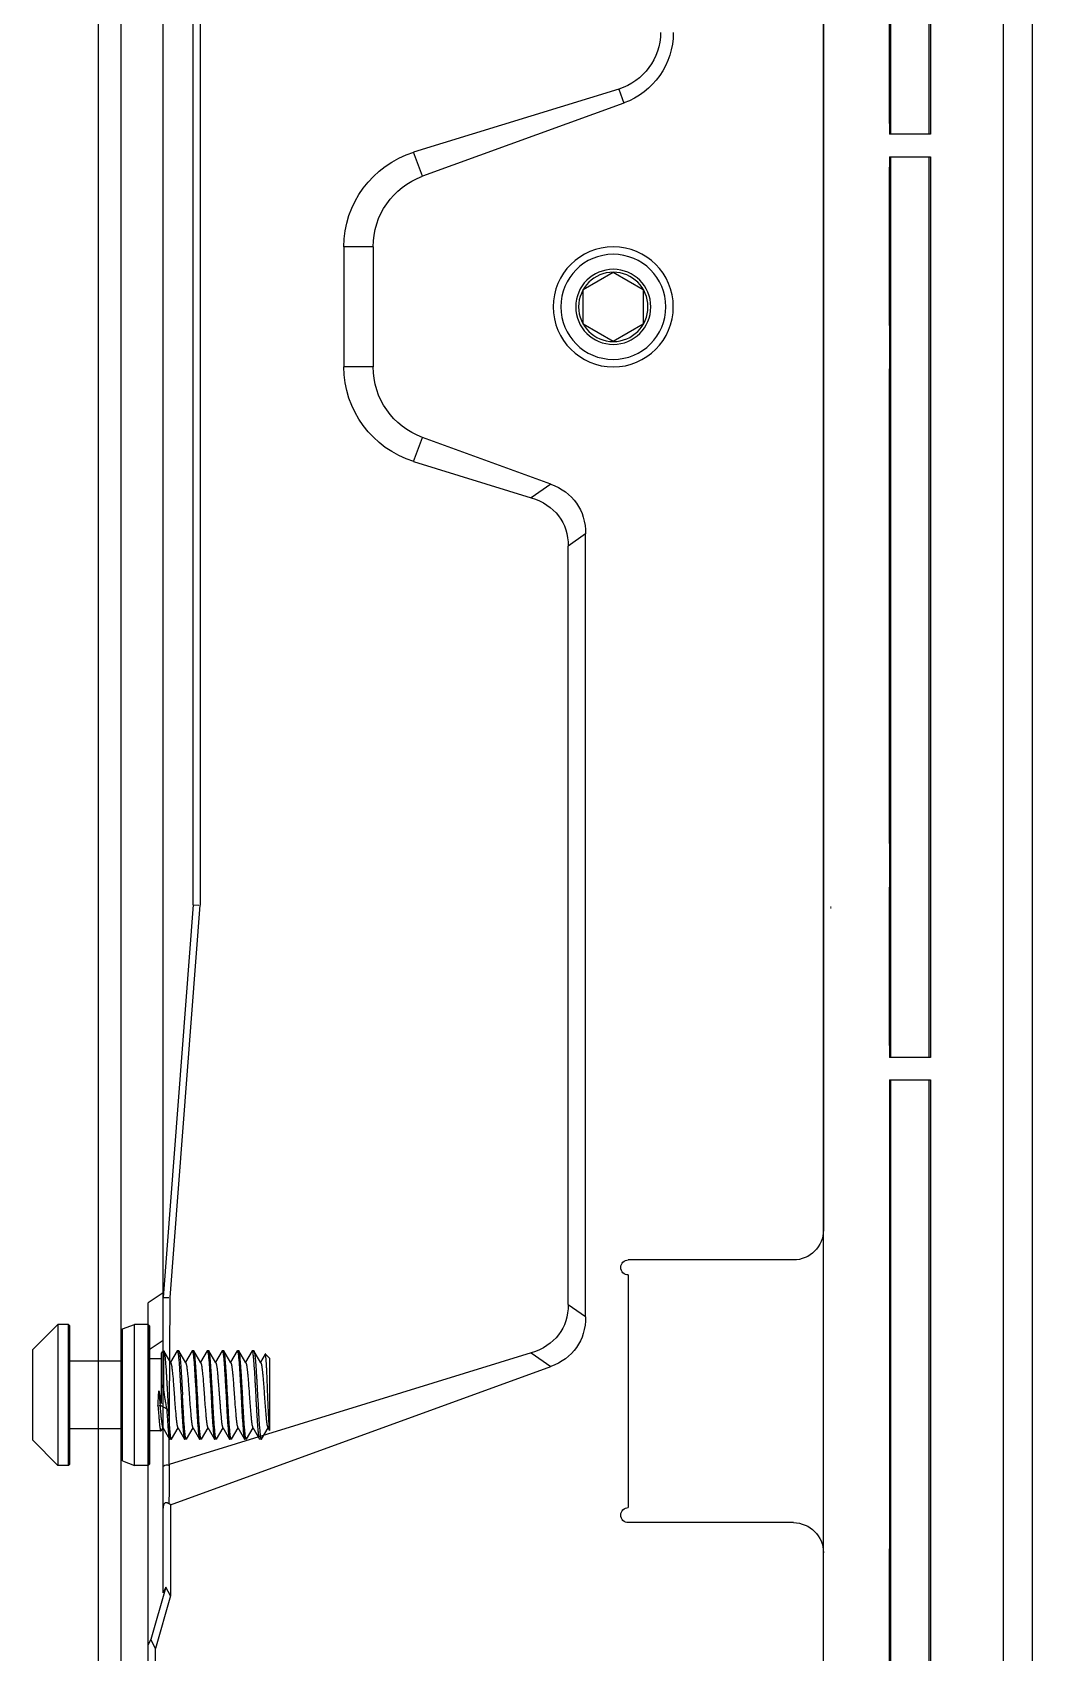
# Model space of a CAD drawing. Header units: millimetres. Extents: x 389 to 17466, y 310 to 5904.
# Drawn here: x 16029.9 to 16096.6, y 1664 to 1771.9 of the extents above; entities that cross this region are included whole.
import ezdxf
from ezdxf.lldxf.tags import DXFTag

# ---------------------------------------------------------------- set-up
doc = ezdxf.new("R2010")
doc.units = ezdxf.units.MM
doc.layers.add('02___PRT_ALL_AXES', color=7, linetype='Continuous')
doc.layers.add('DIM', color=4, linetype='Continuous')
doc.layers.add('1', color=7, linetype='Continuous', true_color=0xffffff)
tags = doc.linetypes.add('DASHED', pattern=[25.72, 12.86, -12.86]).pattern_tags.tags
tags[6:7] = [DXFTag(74, 4), DXFTag(75, 0), DXFTag(340, '0'), DXFTag(46, 0.0), DXFTag(50, 0.0), DXFTag(44, 0.0), DXFTag(45, 0.0)]
tags[4:5] = [DXFTag(74, 4), DXFTag(75, 0), DXFTag(340, '0'), DXFTag(46, 0.0), DXFTag(50, 0.0), DXFTag(44, 0.0), DXFTag(45, 0.0)]

# ---------------------------------------------------------------- blocks, each defined once
blk = doc.blocks.new('A$C138409bd')
at = {"layer": '1', "color": 155, "linetype": 'Continuous'}
for p, q in [((1.94, 0.15), (1.94, 159.85)), ((6.8, 159.68), (6.8, 111.5)), ((9.53, 159.59), (9.53, 111.5)), ((13.94, 0.57), (13.94, 159.43)), ((6.89, 111.5), (6.89, 158.01)), ((9.45, 111.5), (9.45, 158.01)), ((6.8, 111.5), (9.53, 111.5)), ((9.53, 110), (6.8, 110)), ((6.8, 110), (6.8, 50)), ((6.89, 50), (6.89, 110)), ((9.45, 100.05), (9.45, 110)), ((9.53, 110), (9.53, 50)), ((9.45, 83.83), (9.45, 100.05)), ((9.45, 59.02), (9.45, 83.83)), ((9.45, 50), (9.45, 59.02)), ((6.8, 50), (9.53, 50)), ((6.8, 48.5), (6.8, 0.34)), ((9.53, 48.5), (6.8, 48.5)), ((6.89, 2.08), (6.89, 48.5)), ((9.45, 2.08), (9.45, 48.5)), ((9.53, 48.5), (9.53, 0.44))]:
    blk.add_line(p, q, dxfattribs=at)
at = {"layer": '1'}
for p, q in [((1.94, 0.15), (1.94, 159.85)), ((6.8, 159.68), (6.8, 111.5)), ((9.53, 159.59), (9.53, 111.5)), ((13.94, 0.57), (13.94, 159.43)), ((6.89, 111.5), (6.89, 158.01)), ((9.45, 111.5), (9.45, 158.01)), ((6.8, 111.5), (9.53, 111.5)), ((9.53, 110), (6.8, 110)), ((6.8, 110), (6.8, 50)), ((6.89, 50), (6.89, 110)), ((9.45, 100.05), (9.45, 110)), ((9.53, 110), (9.53, 50)), ((9.45, 83.83), (9.45, 100.05)), ((9.45, 59.02), (9.45, 83.83)), ((9.45, 50), (9.45, 59.02)), ((6.8, 50), (9.53, 50)), ((6.8, 48.5), (6.8, 0.34)), ((9.53, 48.5), (6.8, 48.5)), ((6.89, 2.08), (6.89, 48.5)), ((9.45, 2.08), (9.45, 48.5)), ((9.53, 48.5), (9.53, 0.44))]:
    blk.add_line(p, q, dxfattribs=at)
at = {"layer": '1', "color": 155, "linetype": 'DASHED', "lineweight": 5}
for p, q in [((6.8, 111.5), (6.8, 159.68)), ((9.53, 116.17), (9.53, 124.57)), ((9.55, 112.21), (9.55, 121.43)), ((6.8, 50), (6.8, 110)), ((9.55, 98.76), (9.55, 109.31)), ((9.55, 64.24), (9.55, 95.86)), ((9.55, 50.79), (9.55, 61.34)), ((9.53, 52.14), (9.53, 59.98)), ((13.44, 60.04), (13.44, 59.91)), ((6.8, 0.35), (6.8, 48.5)), ((9.55, 17.25), (9.55, 3.4))]:
    blk.add_line(p, q, dxfattribs=at)
at = {"layer": '1', "color": 155, "linetype": 'Continuous'}
for points in [[(13.94, 115.74), (13.95, 115.74), (13.96, 115.74)], [(13.94, 115.74), (13.95, 115.74), (13.96, 115.74)], [(13.96, 44.36), (13.95, 44.36), (13.94, 44.36)], [(13.96, 44.36), (13.95, 44.36), (13.94, 44.36)]]:
    blk.add_open_spline(points, degree=2, dxfattribs=at)
at = {"layer": '1'}
for points in [[(13.94, 115.74), (13.95, 115.74), (13.96, 115.74)], [(13.94, 115.74), (13.95, 115.74), (13.96, 115.74)], [(13.96, 44.36), (13.95, 44.36), (13.94, 44.36)], [(13.96, 44.36), (13.95, 44.36), (13.94, 44.36)]]:
    blk.add_open_spline(points, degree=2, dxfattribs=at)
at = {"layer": 'DIM', "color": 82, "linetype": 'Continuous'}
for p, q in [((0, 0), (0, 160)), ((1.94, 0), (1.94, 160))]:
    blk.add_line(p, q, dxfattribs=at)
blk = doc.blocks.new('A$C2f8b7123')
at = {"color": 7, "linetype": 'Continuous'}
for p, q in [((102.49, 61.15), (102.49, 464.91)), ((104.49, 15.33), (104.49, 419.93)), ((102.02, 189.73), (102.02, 61.14)), ((60.49, 160.36), (60.49, 39.5)), ((74.12, 115.51), (73.78, 114.58)), ((74.12, 115.51), (87.79, 111.3)), ((73.78, 114.58), (87.2, 109.7)), ((87.2, 109.7), (87.79, 111.3)), ((90.49, 105), (92.44, 105)), ((90.49, 105), (90.49, 97)), ((92.44, 105), (92.44, 97)), ((74.49, 103.31), (72.49, 102.15)), ((76.49, 102.15), (74.49, 103.31)), ((72.49, 102.15), (72.49, 99.85)), ((76.49, 99.85), (76.49, 102.15)), ((72.49, 99.85), (74.49, 98.69)), ((74.49, 98.69), (76.49, 99.85)), ((90.49, 97), (92.44, 97)), ((78.65, 89.19), (87.2, 92.3)), ((87.79, 90.7), (87.2, 92.3)), ((87.79, 90.7), (79.95, 88.28)), ((78.65, 89.19), (79.95, 88.28)), ((76.33, 85.87), (77.49, 85.05)), ((76.33, 33.73), (76.33, 85.87)), ((77.49, 34.54), (77.49, 85.05)), ((104.02, 35), (102.02, 61.14)), ((102.49, 61.15), (102.11, 61.14)), ((102.49, 61.15), (104.49, 35.01)), ((62.49, 37.5), (73.49, 37.5)), ((73.49, 36.5), (73.49, 21)), ((77.49, 34.54), (76.33, 33.73)), ((104.07, 23.88), (104.02, 35)), ((104.49, 35.01), (104.11, 35)), ((104.49, 35.32), (105.49, 34.65)), ((105.49, 2.38), (105.49, 34.65)), ((79.95, 31.31), (78.65, 30.41)), ((79.95, 31.31), (104.07, 23.88)), ((105.49, 31.49), (104.49, 32.16)), ((103.99, 21.18), (78.65, 30.41)), ((104.07, 23.88), (104.09, 23.01)), ((104.09, 23.01), (104.09, 22.14)), ((104.09, 22.14), (104.11, 21.27)), ((103.99, 21.18), (104.11, 21.27)), ((103.99, 21.18), (103.99, 15.13)), ((62.49, 20), (73.49, 20)), ((60.49, 1), (60.49, 18)), ((103.99, 15.13), (104.31, 15.71)), ((103.99, 15.13), (104.99, 11.62)), ((104.31, 15.71), (104.49, 15.33)), ((104.31, 15.71), (105.31, 12.21)), ((104.99, 11.62), (105.31, 12.21)), ((105.49, 11.83), (105.31, 12.21)), ((104.99, 8.56), (104.99, 11.62))]:
    blk.add_line(p, q, dxfattribs=at)
for radius in [4, 3.5, 2.5, 2.31]:
    blk.add_circle((74.49, 101), radius, dxfattribs=at)
for centre, radius, start, end in [((75.49, 119.28), 5, 180, 250), ((85.49, 105), 5, 0, 70), ((85.49, 97), 5, 290, 360), ((62.49, 39.5), 2, 180, 270), ((73.49, 37), 0.5, 270, 90), ((73.49, 20.5), 0.5, 270, 90), ((62.49, 18), 2, 90, 180)]:
    blk.add_arc(centre, radius, start, end, dxfattribs=at)
for centre, major_axis, ratio, start_param, end_param in [((75.29, 119.28), (3.95, 0), 0.998626, -3.141593, -1.870145), ((85.84, 105), (6.6, 0), 0.998626, 0, 1.271447), ((85.84, 97), (6.6, 0), 0.998626, -1.271447, 0), ((83.4, 83.39), (6.46, -4.53), 0.633687, 2.72398, 3.559206), ((84.96, 82.3), (6.93, -4.63), 0.59997, 2.687646, 3.522872), ((84.96, 37.29), (6.93, 4.63), 0.59997, 2.760313, 3.595539), ((83.4, 36.2), (6.46, 4.53), 0.633687, 2.72398, 3.559206)]:
    blk.add_ellipse(centre, major_axis=major_axis, ratio=ratio, start_param=start_param, end_param=end_param, dxfattribs=at)
for points, knots in [([(104.49, 23.68), (104.49, 23.77), (104.31, 23.87), (104.17, 23.85), (104.12, 23.84)], [0, 0, 0, 0, 0.598549, 1, 1, 1, 1]), ([(104.09, 21.25), (104.16, 21.3), (104.44, 21.41), (104.49, 21.09), (104.49, 20.96)], [0, 0, 0, 0, 0.42548, 1, 1, 1, 1])]:
    blk.add_open_spline(points, degree=3, knots=knots, dxfattribs=at)
blk = doc.blocks.new('adzb')
at = {"color": 7, "linetype": 'Continuous'}
for p, q in [((11160.96, 1228.76), (11160.96, 1633.35)), ((11204.96, 1252.92), (11204.96, 1472.42))]:
    blk.add_line(p, q, dxfattribs=at)
at = {"xscale": -1}
for name, p in [('A$C2f8b7123', (11265.45, 1213.42)), ('A$C138409bd', (11218.9, 1214.42))]:
    blk.add_blockref(name, p, dxfattribs=at)
blk = doc.blocks.new('*U27')
blk.add_blockref('adzb', (-11189.427912, -1457.923908))
blk = doc.blocks.new('*U28')
at = {"color": 0, "linetype": 'ByBlock', "lineweight": -2, "transparency": 16777216}
blk.add_blockref('*U27', (0, 0), dxfattribs=at)
blk = doc.blocks.new('xgchn')
at = {"color": 7, "linetype": 'Continuous'}
for p, q in [((10657.45, 1024.51), (10657.45, 1033.91)), ((10657.55, 1033.81), (10657.45, 1033.91)), ((10657.55, 1024.61), (10657.55, 1033.81)), ((10661.05, 1033.61), (10661.85, 1033.91)), ((10661.05, 1024.81), (10661.05, 1033.61)), ((10661.85, 1024.51), (10661.85, 1033.91)), ((10662.75, 1033.91), (10662.75, 1024.51)), ((10662.85, 1033.81), (10662.75, 1033.91)), ((10662.85, 1033.81), (10662.85, 1024.61)), ((10664.27, 1031.36), (10663.81, 1032.14)), ((10664.68, 1032.14), (10664.25, 1031.39)), ((10664.68, 1032.14), (10664.7, 1032.16)), ((10664.8, 1032.16), (10664.81, 1032.14)), ((10665.27, 1031.36), (10664.81, 1032.14)), ((10665.68, 1032.14), (10665.25, 1031.39)), ((10665.68, 1032.14), (10665.7, 1032.16)), ((10665.81, 1032.14), (10665.8, 1032.16)), ((10666.27, 1031.36), (10665.81, 1032.14)), ((10666.68, 1032.14), (10666.25, 1031.39)), ((10666.68, 1032.14), (10666.7, 1032.16)), ((10666.81, 1032.14), (10666.8, 1032.16)), ((10667.27, 1031.36), (10666.81, 1032.14)), ((10667.68, 1032.14), (10667.25, 1031.39)), ((10667.68, 1032.14), (10667.7, 1032.16)), ((10667.81, 1032.14), (10667.8, 1032.16)), ((10668.27, 1031.36), (10667.81, 1032.14)), ((10668.68, 1032.14), (10668.25, 1031.39)), ((10668.68, 1032.14), (10668.7, 1032.16)), ((10668.81, 1032.14), (10668.8, 1032.16)), ((10669.27, 1031.36), (10668.81, 1032.14)), ((10669.68, 1032.14), (10669.25, 1031.39)), ((10669.7, 1032.16), (10669.68, 1032.14)), ((10670.27, 1031.36), (10669.81, 1032.14)), ((10670.56, 1031.93), (10670.25, 1031.39)), ((10670.85, 1031.66), (10670.57, 1031.93)), ((10670.85, 1031.66), (10670.85, 1026.85)), ((10663.41, 1028.46), (10663.55, 1028.54)), ((10663.55, 1028.54), (10664, 1028.29)), ((10663.61, 1026.81), (10662.85, 1026.81)), ((10663.63, 1026.82), (10663.75, 1027.02)), ((10663.73, 1027.05), (10664.18, 1026.27)), ((10664.31, 1026.27), (10664.75, 1027.02)), ((10664.73, 1027.05), (10665.18, 1026.27)), ((10665.31, 1026.27), (10665.75, 1027.02)), ((10665.73, 1027.05), (10666.18, 1026.27)), ((10666.31, 1026.27), (10666.75, 1027.02)), ((10666.73, 1027.05), (10667.18, 1026.27)), ((10667.31, 1026.27), (10667.75, 1027.02)), ((10667.73, 1027.05), (10668.18, 1026.27)), ((10668.31, 1026.27), (10668.75, 1027.02)), ((10668.73, 1027.05), (10669.18, 1026.27)), ((10669.31, 1026.27), (10669.75, 1027.02)), ((10669.73, 1027.05), (10670.18, 1026.27)), ((10670.31, 1026.27), (10670.75, 1027.02)), ((10670.73, 1027.05), (10670.85, 1026.85)), ((10664.18, 1026.27), (10664.2, 1026.26)), ((10665.18, 1026.27), (10665.2, 1026.26)), ((10665.31, 1026.27), (10665.3, 1026.26)), ((10666.18, 1026.27), (10666.2, 1026.26)), ((10666.31, 1026.27), (10666.3, 1026.26)), ((10667.18, 1026.27), (10667.2, 1026.26)), ((10667.31, 1026.27), (10667.3, 1026.26)), ((10668.18, 1026.27), (10668.2, 1026.26)), ((10668.31, 1026.27), (10668.3, 1026.26)), ((10669.18, 1026.27), (10669.2, 1026.26)), ((10669.31, 1026.27), (10669.3, 1026.26)), ((10670.3, 1026.26), (10670.31, 1026.27)), ((10657.55, 1024.61), (10657.45, 1024.51)), ((10661.05, 1024.81), (10661.85, 1024.51)), ((10662.85, 1024.61), (10662.75, 1024.51))]:
    blk.add_line(p, q, dxfattribs=at)
blk.add_arc((10275, 1053.09), 389.19, 356.3717, 356.5229, dxfattribs=at)
for points, knots in [([(10664.7, 1032.16), (10664.7, 1032.16), (10664.7, 1032.16), (10664.7, 1032.16), (10664.7, 1032.15), (10664.7, 1032.15), (10664.71, 1032.15), (10664.71, 1032.14), (10664.72, 1032.13), (10664.72, 1032.12), (10664.72, 1032.11), (10664.73, 1032.09), (10664.74, 1032.07), (10664.74, 1032.03), (10664.75, 1031.98), (10664.76, 1031.93), (10664.77, 1031.87), (10664.77, 1031.81), (10664.78, 1031.73), (10664.79, 1031.63), (10664.81, 1031.48), (10664.82, 1031.29), (10664.84, 1031.07), (10664.85, 1030.84), (10664.87, 1030.59), (10664.88, 1030.33), (10664.9, 1030.06), (10664.92, 1029.68), (10664.94, 1029.4), (10664.95, 1029.21)], [0, 0, 0, 0, 0.000662, 0.001357, 0.002113, 0.002954, 0.004945, 0.007415, 0.010405, 0.013938, 0.018028, 0.022679, 0.033678, 0.046941, 0.062455, 0.080194, 0.10012, 0.122192, 0.146362, 0.172571, 0.230863, 0.29652, 0.368922, 0.447375, 0.53113, 0.619388, 0.711293, 0.80597, 1, 1, 1, 1]), ([(10664.81, 1032.14), (10664.81, 1032.14), (10664.81, 1032.14), (10664.82, 1032.13), (10664.82, 1032.12), (10664.83, 1032.1), (10664.83, 1032.08), (10664.84, 1032.04), (10664.85, 1032), (10664.86, 1031.95), (10664.86, 1031.9), (10664.87, 1031.84), (10664.88, 1031.78), (10664.89, 1031.69), (10664.9, 1031.55), (10664.91, 1031.38), (10664.93, 1031.19), (10664.94, 1030.98), (10664.96, 1030.75), (10664.97, 1030.52), (10664.99, 1030.27), (10665, 1030.01), (10665.02, 1029.66), (10665.04, 1029.39), (10665.05, 1029.21)], [0, 0, 0, 0, 0.002715, 0.00591, 0.009596, 0.013783, 0.023664, 0.035563, 0.049473, 0.065377, 0.083246, 0.103046, 0.124742, 0.148288, 0.200733, 0.259952, 0.325444, 0.396659, 0.472995, 0.553806, 0.638411, 0.726081, 0.816082, 1, 1, 1, 1]), ([(10665.7, 1032.16), (10665.7, 1032.16), (10665.7, 1032.16), (10665.7, 1032.16), (10665.7, 1032.15), (10665.7, 1032.15), (10665.71, 1032.15), (10665.71, 1032.14), (10665.72, 1032.13), (10665.72, 1032.12), (10665.72, 1032.11), (10665.73, 1032.09), (10665.74, 1032.07), (10665.74, 1032.03), (10665.75, 1031.98), (10665.76, 1031.93), (10665.77, 1031.87), (10665.77, 1031.81), (10665.78, 1031.73), (10665.79, 1031.63), (10665.81, 1031.48), (10665.82, 1031.29), (10665.84, 1031.07), (10665.85, 1030.84), (10665.87, 1030.59), (10665.88, 1030.33), (10665.9, 1030.06), (10665.92, 1029.68), (10665.94, 1029.4), (10665.95, 1029.21)], [0, 0, 0, 0, 0.000662, 0.001357, 0.002113, 0.002954, 0.004945, 0.007415, 0.010405, 0.013938, 0.018028, 0.022679, 0.033678, 0.046941, 0.062455, 0.080194, 0.10012, 0.122192, 0.146362, 0.172571, 0.230863, 0.29652, 0.368922, 0.447375, 0.53113, 0.619388, 0.711293, 0.80597, 1, 1, 1, 1]), ([(10666.05, 1029.21), (10666.04, 1029.39), (10666.02, 1029.66), (10666, 1030.01), (10665.99, 1030.27), (10665.97, 1030.52), (10665.96, 1030.75), (10665.94, 1030.98), (10665.93, 1031.19), (10665.91, 1031.38), (10665.9, 1031.55), (10665.89, 1031.69), (10665.88, 1031.78), (10665.87, 1031.84), (10665.86, 1031.9), (10665.86, 1031.95), (10665.85, 1032), (10665.84, 1032.04), (10665.83, 1032.08), (10665.83, 1032.1), (10665.82, 1032.12), (10665.82, 1032.13), (10665.81, 1032.14), (10665.81, 1032.14), (10665.81, 1032.14)], [0, 0, 0, 0, 0.183918, 0.27392, 0.36159, 0.446196, 0.527007, 0.603343, 0.674557, 0.74005, 0.799268, 0.851713, 0.875259, 0.896955, 0.916755, 0.934623, 0.950527, 0.964437, 0.976336, 0.986217, 0.990404, 0.99409, 0.997285, 1, 1, 1, 1]), ([(10666.7, 1032.16), (10666.7, 1032.16), (10666.7, 1032.16), (10666.7, 1032.16), (10666.7, 1032.15), (10666.7, 1032.15), (10666.71, 1032.15), (10666.71, 1032.14), (10666.72, 1032.13), (10666.72, 1032.12), (10666.72, 1032.11), (10666.73, 1032.09), (10666.74, 1032.07), (10666.74, 1032.03), (10666.75, 1031.98), (10666.76, 1031.93), (10666.77, 1031.87), (10666.77, 1031.81), (10666.78, 1031.73), (10666.79, 1031.63), (10666.81, 1031.48), (10666.82, 1031.29), (10666.84, 1031.07), (10666.85, 1030.84), (10666.87, 1030.59), (10666.88, 1030.33), (10666.9, 1030.06), (10666.92, 1029.68), (10666.94, 1029.4), (10666.95, 1029.21)], [0, 0, 0, 0, 0.000662, 0.001357, 0.002113, 0.002954, 0.004945, 0.007415, 0.010405, 0.013938, 0.018028, 0.022679, 0.033678, 0.046941, 0.062455, 0.080194, 0.10012, 0.122192, 0.146362, 0.172571, 0.230863, 0.29652, 0.368922, 0.447375, 0.53113, 0.619388, 0.711293, 0.80597, 1, 1, 1, 1]), ([(10666.94, 1031), (10666.94, 1031.07), (10666.93, 1031.22), (10666.91, 1031.43), (10666.9, 1031.59), (10666.88, 1031.71), (10666.88, 1031.78), (10666.87, 1031.86), (10666.86, 1031.92), (10666.85, 1031.97), (10666.84, 1032.02), (10666.84, 1032.06), (10666.83, 1032.08), (10666.83, 1032.1), (10666.82, 1032.11), (10666.82, 1032.12), (10666.82, 1032.14), (10666.81, 1032.14), (10666.81, 1032.14)], [0, 0, 0, 0, 0.200995, 0.38353, 0.54554, 0.618334, 0.685407, 0.746585, 0.801704, 0.85064, 0.893285, 0.929547, 0.945273, 0.959392, 0.97191, 0.982833, 0.992183, 1, 1, 1, 1]), ([(10667.7, 1032.16), (10667.7, 1032.16), (10667.7, 1032.16), (10667.7, 1032.16), (10667.7, 1032.15), (10667.71, 1032.15), (10667.71, 1032.15), (10667.71, 1032.14), (10667.71, 1032.14), (10667.72, 1032.13), (10667.72, 1032.11), (10667.73, 1032.1), (10667.73, 1032.08), (10667.74, 1032.06), (10667.74, 1032.03), (10667.75, 1032.01), (10667.75, 1031.97), (10667.76, 1031.92), (10667.77, 1031.85), (10667.78, 1031.77), (10667.79, 1031.68), (10667.8, 1031.59), (10667.81, 1031.44), (10667.82, 1031.25), (10667.84, 1031.08), (10667.84, 1031)], [0, 0, 0, 0, 0.001958, 0.004049, 0.00638, 0.009032, 0.012058, 0.015495, 0.023686, 0.033732, 0.045692, 0.059592, 0.075443, 0.093249, 0.113008, 0.134714, 0.158355, 0.211374, 0.271921, 0.339823, 0.414856, 0.496783, 0.585349, 0.781286, 1, 1, 1, 1]), ([(10668.05, 1029.21), (10668.04, 1029.39), (10668.02, 1029.66), (10668, 1030.01), (10667.99, 1030.27), (10667.97, 1030.52), (10667.96, 1030.75), (10667.94, 1030.98), (10667.93, 1031.19), (10667.91, 1031.38), (10667.9, 1031.55), (10667.89, 1031.69), (10667.88, 1031.78), (10667.87, 1031.84), (10667.86, 1031.9), (10667.86, 1031.95), (10667.85, 1032), (10667.84, 1032.04), (10667.83, 1032.08), (10667.83, 1032.1), (10667.82, 1032.12), (10667.82, 1032.13), (10667.81, 1032.14), (10667.81, 1032.14), (10667.81, 1032.14)], [0, 0, 0, 0, 0.183919, 0.273921, 0.361592, 0.446198, 0.527011, 0.603347, 0.67456, 0.740051, 0.799268, 0.851713, 0.875259, 0.896955, 0.916755, 0.934623, 0.950527, 0.964437, 0.976336, 0.986217, 0.990404, 0.99409, 0.997285, 1, 1, 1, 1]), ([(10668.7, 1032.16), (10668.7, 1032.16), (10668.7, 1032.16), (10668.7, 1032.16), (10668.7, 1032.15), (10668.7, 1032.15), (10668.71, 1032.15), (10668.71, 1032.14), (10668.72, 1032.13), (10668.72, 1032.12), (10668.72, 1032.11), (10668.73, 1032.09), (10668.74, 1032.07), (10668.74, 1032.03), (10668.75, 1031.98), (10668.76, 1031.93), (10668.77, 1031.87), (10668.77, 1031.81), (10668.78, 1031.73), (10668.79, 1031.63), (10668.81, 1031.48), (10668.82, 1031.29), (10668.84, 1031.07), (10668.85, 1030.84), (10668.87, 1030.59), (10668.88, 1030.33), (10668.9, 1030.06), (10668.92, 1029.68), (10668.94, 1029.4), (10668.95, 1029.21)], [0, 0, 0, 0, 0.000662, 0.001357, 0.002113, 0.002954, 0.004945, 0.007415, 0.010405, 0.013938, 0.018028, 0.022679, 0.033678, 0.046941, 0.062455, 0.080194, 0.10012, 0.122192, 0.146362, 0.172571, 0.230863, 0.29652, 0.368922, 0.447375, 0.53113, 0.619388, 0.711293, 0.80597, 1, 1, 1, 1]), ([(10669.05, 1029.21), (10669.04, 1029.39), (10669.02, 1029.66), (10669, 1030.01), (10668.99, 1030.27), (10668.97, 1030.52), (10668.96, 1030.75), (10668.94, 1030.98), (10668.93, 1031.19), (10668.91, 1031.38), (10668.9, 1031.55), (10668.89, 1031.69), (10668.88, 1031.78), (10668.87, 1031.84), (10668.86, 1031.9), (10668.86, 1031.95), (10668.85, 1032), (10668.84, 1032.04), (10668.83, 1032.08), (10668.83, 1032.1), (10668.82, 1032.12), (10668.82, 1032.13), (10668.81, 1032.14), (10668.81, 1032.14), (10668.81, 1032.14)], [0, 0, 0, 0, 0.18392, 0.273922, 0.361593, 0.446199, 0.527012, 0.603348, 0.674561, 0.740051, 0.799268, 0.851713, 0.875259, 0.896955, 0.916754, 0.934623, 0.950527, 0.964437, 0.976336, 0.986217, 0.990404, 0.99409, 0.997285, 1, 1, 1, 1]), ([(10670.18, 1026.27), (10670.18, 1026.27), (10670.18, 1026.28), (10670.17, 1026.29), (10670.17, 1026.3), (10670.16, 1026.31), (10670.16, 1026.34), (10670.15, 1026.38), (10670.14, 1026.42), (10670.13, 1026.47), (10670.13, 1026.52), (10670.12, 1026.58), (10670.11, 1026.65), (10670.1, 1026.75), (10670.09, 1026.89), (10670.07, 1027.07), (10670.06, 1027.28), (10670.04, 1027.5), (10670.03, 1027.73), (10670.01, 1027.98), (10670, 1028.24), (10669.98, 1028.51), (10669.96, 1028.88), (10669.94, 1029.34), (10669.91, 1029.8), (10669.89, 1030.17), (10669.88, 1030.43), (10669.86, 1030.68), (10669.85, 1030.91), (10669.83, 1031.13), (10669.82, 1031.33), (10669.8, 1031.52), (10669.79, 1031.66), (10669.78, 1031.76), (10669.77, 1031.83), (10669.76, 1031.89), (10669.76, 1031.94), (10669.75, 1031.99), (10669.74, 1032.03), (10669.73, 1032.07), (10669.73, 1032.1), (10669.72, 1032.11), (10669.72, 1032.13), (10669.71, 1032.14), (10669.71, 1032.14), (10669.71, 1032.15), (10669.7, 1032.15), (10669.7, 1032.16), (10669.7, 1032.16), (10669.7, 1032.16), (10669.7, 1032.16)], [0, 0, 0, 0, 0.0014, 0.003054, 0.004968, 0.007148, 0.012309, 0.01854, 0.025835, 0.034186, 0.043576, 0.053985, 0.065393, 0.077775, 0.105351, 0.13647, 0.170853, 0.208193, 0.248153, 0.290373, 0.334473, 0.380053, 0.426702, 0.521514, 0.615488, 0.661096, 0.705232, 0.747498, 0.787512, 0.824913, 0.859364, 0.890558, 0.918214, 0.930639, 0.94209, 0.952544, 0.961979, 0.970375, 0.977717, 0.983995, 0.989203, 0.991406, 0.993344, 0.995021, 0.996442, 0.99762, 0.998573, 0.999341, 0.999678, 1, 1, 1, 1]), ([(10669.8, 1032.16), (10669.8, 1032.16), (10669.8, 1032.16), (10669.8, 1032.16), (10669.8, 1032.15), (10669.81, 1032.15), (10669.81, 1032.15), (10669.81, 1032.14)], [0, 0, 0, 0, 0.091405, 0.186915, 0.403409, 0.670804, 1, 1, 1, 1]), ([(10669.81, 1032.14), (10669.81, 1032.14), (10669.81, 1032.14), (10669.82, 1032.13), (10669.82, 1032.12), (10669.83, 1032.1), (10669.83, 1032.07), (10669.84, 1032.04), (10669.85, 1031.99), (10669.86, 1031.95), (10669.86, 1031.89), (10669.87, 1031.83), (10669.88, 1031.76), (10669.89, 1031.66), (10669.9, 1031.52), (10669.92, 1031.34), (10669.93, 1031.14), (10669.95, 1030.92), (10669.96, 1030.68), (10669.98, 1030.43), (10669.99, 1030.17), (10670.01, 1029.9), (10670.03, 1029.53), (10670.05, 1029.07), (10670.08, 1028.61), (10670.1, 1028.25), (10670.11, 1027.99), (10670.13, 1027.74), (10670.14, 1027.5), (10670.16, 1027.28), (10670.17, 1027.08), (10670.19, 1026.9), (10670.2, 1026.76), (10670.21, 1026.65), (10670.22, 1026.59), (10670.23, 1026.53), (10670.23, 1026.47), (10670.24, 1026.42), (10670.25, 1026.38), (10670.26, 1026.34), (10670.26, 1026.32), (10670.27, 1026.3), (10670.27, 1026.29), (10670.28, 1026.28), (10670.28, 1026.27), (10670.28, 1026.26), (10670.29, 1026.26), (10670.29, 1026.26), (10670.29, 1026.26), (10670.3, 1026.26), (10670.3, 1026.26)], [0, 0, 0, 0, 0.0014, 0.003054, 0.004969, 0.007149, 0.012309, 0.01854, 0.025836, 0.034186, 0.043576, 0.053986, 0.065393, 0.077775, 0.105351, 0.13647, 0.170853, 0.208194, 0.248153, 0.290374, 0.334473, 0.380054, 0.426703, 0.521515, 0.615488, 0.661096, 0.705233, 0.747498, 0.787512, 0.824913, 0.859365, 0.890559, 0.918214, 0.930639, 0.942091, 0.952544, 0.961979, 0.970376, 0.977718, 0.983995, 0.989203, 0.991406, 0.993344, 0.995021, 0.996442, 0.997619, 0.998573, 0.999341, 0.999678, 1, 1, 1, 1]), ([(10670.57, 1031.93), (10670.57, 1031.93), (10670.57, 1031.94), (10670.57, 1031.94), (10670.56, 1031.94), (10670.56, 1031.94), (10670.56, 1031.94), (10670.56, 1031.93), (10670.56, 1031.93), (10670.56, 1031.93)], [0, 0, 0, 0, 0.126245, 0.234384, 0.332516, 0.431235, 0.540965, 0.66948, 1, 1, 1, 1]), ([(10670.79, 1027.7), (10670.79, 1027.8), (10670.78, 1028.01), (10670.76, 1028.33), (10670.75, 1028.67), (10670.73, 1029.02), (10670.72, 1029.38), (10670.71, 1029.74), (10670.69, 1030.09), (10670.68, 1030.43), (10670.67, 1030.69), (10670.66, 1030.89), (10670.65, 1031.03), (10670.64, 1031.16), (10670.64, 1031.29), (10670.63, 1031.4), (10670.62, 1031.5), (10670.62, 1031.59), (10670.61, 1031.68), (10670.6, 1031.74), (10670.6, 1031.78), (10670.59, 1031.81), (10670.59, 1031.84), (10670.59, 1031.86), (10670.58, 1031.88), (10670.58, 1031.9), (10670.58, 1031.91), (10670.58, 1031.92), (10670.57, 1031.93), (10670.57, 1031.93), (10670.57, 1031.93), (10670.57, 1031.93), (10670.57, 1031.93)], [0, 0, 0, 0, 0.069993, 0.146291, 0.227297, 0.311344, 0.396735, 0.481769, 0.564785, 0.644184, 0.718463, 0.753246, 0.786242, 0.817302, 0.846285, 0.873065, 0.897523, 0.919554, 0.939066, 0.955977, 0.963438, 0.970226, 0.976334, 0.981758, 0.986495, 0.990545, 0.993909, 0.99659, 0.997679, 0.998606, 0.999376, 1, 1, 1, 1]), ([(10664.27, 1031.36), (10664.27, 1031.36), (10664.27, 1031.35), (10664.27, 1031.34), (10664.28, 1031.33), (10664.29, 1031.3), (10664.3, 1031.27), (10664.3, 1031.24), (10664.31, 1031.21), (10664.32, 1031.17), (10664.33, 1031.11), (10664.34, 1031.02), (10664.35, 1030.91), (10664.37, 1030.78), (10664.38, 1030.64), (10664.4, 1030.49), (10664.42, 1030.26), (10664.44, 1029.97), (10664.47, 1029.59), (10664.5, 1029.21), (10664.52, 1028.82), (10664.55, 1028.45), (10664.58, 1028.15), (10664.6, 1027.93), (10664.61, 1027.78), (10664.62, 1027.63), (10664.64, 1027.51), (10664.65, 1027.39), (10664.67, 1027.31), (10664.67, 1027.25), (10664.68, 1027.21), (10664.69, 1027.17), (10664.7, 1027.14), (10664.7, 1027.11), (10664.71, 1027.09), (10664.72, 1027.07), (10664.72, 1027.06), (10664.72, 1027.06), (10664.73, 1027.05)], [0, 0, 0, 0, 0.001756, 0.003738, 0.008397, 0.013998, 0.020545, 0.028036, 0.036463, 0.045815, 0.056073, 0.079239, 0.105788, 0.135513, 0.168181, 0.20353, 0.241276, 0.322726, 0.409906, 0.5, 0.590093, 0.677273, 0.758724, 0.796469, 0.831819, 0.864485, 0.894212, 0.92076, 0.943926, 0.954185, 0.963535, 0.971963, 0.979455, 0.986002, 0.991601, 0.996261, 0.998243, 1, 1, 1, 1]), ([(10665.27, 1031.36), (10665.27, 1031.36), (10665.27, 1031.35), (10665.27, 1031.34), (10665.28, 1031.33), (10665.29, 1031.3), (10665.3, 1031.27), (10665.3, 1031.24), (10665.31, 1031.21), (10665.32, 1031.17), (10665.33, 1031.11), (10665.34, 1031.02), (10665.35, 1030.91), (10665.37, 1030.78), (10665.38, 1030.64), (10665.4, 1030.49), (10665.42, 1030.26), (10665.44, 1029.97), (10665.47, 1029.59), (10665.5, 1029.21), (10665.52, 1028.82), (10665.55, 1028.45), (10665.58, 1028.15), (10665.6, 1027.93), (10665.61, 1027.78), (10665.62, 1027.63), (10665.64, 1027.51), (10665.65, 1027.39), (10665.67, 1027.31), (10665.67, 1027.25), (10665.68, 1027.21), (10665.69, 1027.17), (10665.7, 1027.14), (10665.7, 1027.11), (10665.71, 1027.09), (10665.72, 1027.07), (10665.72, 1027.06), (10665.72, 1027.06), (10665.73, 1027.05)], [0, 0, 0, 0, 0.001757, 0.003739, 0.008397, 0.013997, 0.020545, 0.028037, 0.036464, 0.045814, 0.056074, 0.079239, 0.105788, 0.135513, 0.168181, 0.20353, 0.241276, 0.322727, 0.409907, 0.5, 0.590093, 0.677273, 0.758724, 0.796471, 0.831819, 0.864487, 0.894212, 0.920762, 0.943926, 0.954186, 0.963537, 0.971963, 0.979455, 0.986003, 0.991603, 0.996261, 0.998243, 1, 1, 1, 1]), ([(10666.27, 1031.36), (10666.27, 1031.36), (10666.27, 1031.35), (10666.27, 1031.34), (10666.28, 1031.33), (10666.29, 1031.3), (10666.3, 1031.27), (10666.3, 1031.24), (10666.31, 1031.21), (10666.32, 1031.17), (10666.33, 1031.11), (10666.34, 1031.02), (10666.35, 1030.91), (10666.37, 1030.78), (10666.38, 1030.64), (10666.4, 1030.49), (10666.42, 1030.26), (10666.44, 1029.97), (10666.47, 1029.59), (10666.5, 1029.21), (10666.52, 1028.82), (10666.55, 1028.45), (10666.58, 1028.15), (10666.6, 1027.93), (10666.61, 1027.78), (10666.62, 1027.63), (10666.64, 1027.51), (10666.65, 1027.39), (10666.67, 1027.31), (10666.67, 1027.25), (10666.68, 1027.21), (10666.69, 1027.17), (10666.7, 1027.14), (10666.7, 1027.11), (10666.71, 1027.09), (10666.72, 1027.07), (10666.72, 1027.06), (10666.72, 1027.06), (10666.73, 1027.05)], [0, 0, 0, 0, 0.001756, 0.003739, 0.008398, 0.013999, 0.020545, 0.028037, 0.036465, 0.045816, 0.056073, 0.07924, 0.105788, 0.135514, 0.168181, 0.203531, 0.241276, 0.322726, 0.409907, 0.5, 0.590094, 0.677274, 0.758724, 0.79647, 0.831819, 0.864486, 0.894212, 0.920761, 0.943927, 0.954185, 0.963536, 0.971964, 0.979455, 0.986002, 0.991603, 0.996262, 0.998244, 1, 1, 1, 1]), ([(10667.05, 1029.21), (10667.04, 1029.37), (10667.02, 1029.68), (10666.99, 1030.14), (10666.97, 1030.58), (10666.95, 1030.86), (10666.94, 1031)], [0, 0, 0, 0, 0.267417, 0.527748, 0.774112, 1, 1, 1, 1]), ([(10667.27, 1031.36), (10667.27, 1031.36), (10667.27, 1031.35), (10667.27, 1031.34), (10667.28, 1031.33), (10667.28, 1031.32), (10667.29, 1031.29), (10667.3, 1031.26), (10667.31, 1031.23), (10667.31, 1031.18), (10667.32, 1031.14), (10667.33, 1031.07), (10667.35, 1030.97), (10667.36, 1030.83), (10667.38, 1030.68), (10667.39, 1030.58), (10667.39, 1030.52)], [0, 0, 0, 0, 0.009923, 0.021239, 0.033979, 0.048164, 0.080901, 0.119464, 0.163821, 0.213914, 0.269642, 0.330878, 0.46933, 0.628039, 0.805574, 1, 1, 1, 1]), ([(10667.84, 1031), (10667.85, 1030.86), (10667.87, 1030.58), (10667.89, 1030.14), (10667.92, 1029.68), (10667.94, 1029.37), (10667.95, 1029.21)], [0, 0, 0, 0, 0.225891, 0.472253, 0.732581, 1, 1, 1, 1]), ([(10668.27, 1031.36), (10668.27, 1031.36), (10668.27, 1031.35), (10668.27, 1031.34), (10668.28, 1031.33), (10668.29, 1031.3), (10668.3, 1031.27), (10668.3, 1031.24), (10668.31, 1031.21), (10668.32, 1031.17), (10668.33, 1031.11), (10668.34, 1031.02), (10668.35, 1030.91), (10668.37, 1030.78), (10668.38, 1030.64), (10668.4, 1030.49), (10668.42, 1030.26), (10668.44, 1029.97), (10668.47, 1029.59), (10668.5, 1029.21), (10668.52, 1028.82), (10668.55, 1028.45), (10668.58, 1028.15), (10668.6, 1027.93), (10668.61, 1027.78), (10668.62, 1027.63), (10668.64, 1027.51), (10668.65, 1027.39), (10668.67, 1027.31), (10668.67, 1027.25), (10668.68, 1027.21), (10668.69, 1027.17), (10668.7, 1027.14), (10668.7, 1027.11), (10668.71, 1027.09), (10668.72, 1027.07), (10668.72, 1027.06), (10668.72, 1027.06), (10668.73, 1027.05)], [0, 0, 0, 0, 0.001757, 0.003739, 0.008397, 0.013997, 0.020545, 0.028037, 0.036463, 0.045814, 0.056074, 0.079238, 0.105788, 0.135513, 0.168181, 0.203529, 0.241276, 0.322726, 0.409906, 0.5, 0.590093, 0.677273, 0.758724, 0.79647, 0.831818, 0.864486, 0.894212, 0.92076, 0.943926, 0.954185, 0.963535, 0.971962, 0.979455, 0.986002, 0.991602, 0.99626, 0.998243, 1, 1, 1, 1]), ([(10669.27, 1031.36), (10669.27, 1031.36), (10669.27, 1031.35), (10669.27, 1031.34), (10669.28, 1031.33), (10669.29, 1031.3), (10669.3, 1031.27), (10669.3, 1031.24), (10669.31, 1031.21), (10669.32, 1031.17), (10669.33, 1031.11), (10669.34, 1031.02), (10669.35, 1030.91), (10669.37, 1030.78), (10669.38, 1030.64), (10669.4, 1030.49), (10669.42, 1030.26), (10669.44, 1029.97), (10669.47, 1029.59), (10669.5, 1029.21), (10669.52, 1028.82), (10669.55, 1028.45), (10669.58, 1028.15), (10669.6, 1027.93), (10669.61, 1027.78), (10669.62, 1027.63), (10669.64, 1027.51), (10669.65, 1027.39), (10669.67, 1027.31), (10669.67, 1027.25), (10669.68, 1027.21), (10669.69, 1027.17), (10669.7, 1027.14), (10669.7, 1027.11), (10669.71, 1027.09), (10669.72, 1027.07), (10669.72, 1027.06), (10669.72, 1027.06), (10669.73, 1027.05)], [0, 0, 0, 0, 0.001757, 0.003739, 0.008397, 0.013997, 0.020545, 0.028037, 0.036464, 0.045814, 0.056074, 0.079239, 0.105788, 0.135513, 0.168181, 0.20353, 0.241276, 0.322727, 0.409907, 0.5, 0.590093, 0.677273, 0.758724, 0.79647, 0.831818, 0.864486, 0.894212, 0.920761, 0.943926, 0.954186, 0.963536, 0.971963, 0.979455, 0.986003, 0.991602, 0.996261, 0.998243, 1, 1, 1, 1]), ([(10670.27, 1031.36), (10670.27, 1031.36), (10670.27, 1031.35), (10670.27, 1031.34), (10670.28, 1031.33), (10670.29, 1031.3), (10670.3, 1031.27), (10670.3, 1031.24), (10670.31, 1031.21), (10670.32, 1031.17), (10670.33, 1031.11), (10670.34, 1031.02), (10670.35, 1030.91), (10670.37, 1030.78), (10670.38, 1030.64), (10670.4, 1030.49), (10670.42, 1030.26), (10670.44, 1029.97), (10670.47, 1029.59), (10670.5, 1029.21), (10670.52, 1028.82), (10670.55, 1028.45), (10670.58, 1028.15), (10670.6, 1027.93), (10670.61, 1027.78), (10670.62, 1027.63), (10670.64, 1027.51), (10670.65, 1027.39), (10670.67, 1027.31), (10670.67, 1027.25), (10670.68, 1027.21), (10670.69, 1027.17), (10670.7, 1027.14), (10670.7, 1027.11), (10670.71, 1027.09), (10670.72, 1027.07), (10670.72, 1027.06), (10670.72, 1027.06), (10670.73, 1027.05)], [0, 0, 0, 0, 0.001757, 0.003739, 0.008398, 0.013997, 0.020545, 0.028037, 0.036464, 0.045814, 0.056074, 0.079239, 0.105788, 0.135514, 0.168182, 0.20353, 0.241276, 0.322727, 0.409907, 0.5, 0.590093, 0.677274, 0.758724, 0.796471, 0.831819, 0.864487, 0.894212, 0.920761, 0.943926, 0.954186, 0.963536, 0.971963, 0.979455, 0.986003, 0.991603, 0.996261, 0.998243, 1, 1, 1, 1]), ([(10667.39, 1030.52), (10667.4, 1030.45), (10667.41, 1030.28), (10667.43, 1030.03), (10667.45, 1029.76), (10667.48, 1029.48), (10667.5, 1029.2), (10667.52, 1028.92), (10667.54, 1028.64), (10667.56, 1028.37), (10667.58, 1028.12), (10667.6, 1027.89), (10667.62, 1027.7), (10667.63, 1027.57), (10667.64, 1027.48), (10667.65, 1027.4), (10667.66, 1027.32), (10667.67, 1027.26), (10667.68, 1027.2), (10667.69, 1027.16), (10667.7, 1027.13), (10667.7, 1027.11), (10667.71, 1027.09), (10667.71, 1027.08), (10667.72, 1027.06), (10667.72, 1027.06), (10667.73, 1027.05)], [0, 0, 0, 0, 0.068052, 0.141421, 0.218814, 0.298941, 0.380427, 0.461883, 0.54192, 0.619172, 0.692324, 0.760131, 0.821444, 0.849337, 0.87523, 0.899013, 0.920592, 0.939879, 0.956799, 0.971296, 0.977622, 0.983328, 0.988414, 0.992882, 0.99674, 1, 1, 1, 1]), ([(10663.48, 1029.49), (10663.48, 1029.41), (10663.49, 1029.24), (10663.51, 1029), (10663.53, 1028.76), (10663.54, 1028.61), (10663.55, 1028.54)], [0, 0, 0, 0, 0.262517, 0.519016, 0.766029, 1, 1, 1, 1]), ([(10663.48, 1029.49), (10663.51, 1029.34), (10663.56, 1029.06), (10663.62, 1028.77), (10663.65, 1028.63)], [0, 0, 0, 0, 0.502765, 1, 1, 1, 1]), ([(10664.95, 1029.21), (10664.96, 1029.03), (10664.97, 1028.76), (10664.99, 1028.4), (10665, 1028.14), (10665.02, 1027.9), (10665.03, 1027.66), (10665.05, 1027.43), (10665.06, 1027.23), (10665.08, 1027.03), (10665.09, 1026.86), (10665.1, 1026.73), (10665.11, 1026.63), (10665.12, 1026.57), (10665.13, 1026.51), (10665.14, 1026.46), (10665.14, 1026.41), (10665.15, 1026.37), (10665.16, 1026.34), (10665.16, 1026.31), (10665.17, 1026.3), (10665.17, 1026.29), (10665.18, 1026.28), (10665.18, 1026.27), (10665.18, 1026.27)], [0, 0, 0, 0, 0.183919, 0.273919, 0.361588, 0.446192, 0.527005, 0.603342, 0.674557, 0.740049, 0.799266, 0.851711, 0.875257, 0.896952, 0.916752, 0.934621, 0.950526, 0.964436, 0.976335, 0.986217, 0.990404, 0.99409, 0.997285, 1, 1, 1, 1]), ([(10665.3, 1026.26), (10665.3, 1026.26), (10665.29, 1026.26), (10665.29, 1026.26), (10665.29, 1026.26), (10665.29, 1026.26), (10665.28, 1026.26), (10665.28, 1026.27), (10665.28, 1026.28), (10665.27, 1026.29), (10665.27, 1026.3), (10665.26, 1026.32), (10665.26, 1026.35), (10665.25, 1026.39), (10665.24, 1026.43), (10665.23, 1026.48), (10665.23, 1026.54), (10665.22, 1026.61), (10665.21, 1026.68), (10665.2, 1026.79), (10665.19, 1026.93), (10665.17, 1027.13), (10665.15, 1027.34), (10665.14, 1027.57), (10665.12, 1027.82), (10665.11, 1028.08), (10665.09, 1028.35), (10665.07, 1028.73), (10665.06, 1029.01), (10665.05, 1029.21)], [0, 0, 0, 0, 0.000662, 0.001357, 0.002113, 0.002954, 0.004945, 0.007415, 0.010406, 0.013939, 0.018028, 0.02268, 0.033679, 0.046942, 0.062456, 0.080196, 0.100122, 0.122193, 0.146363, 0.172572, 0.230864, 0.296521, 0.368924, 0.447376, 0.531131, 0.61939, 0.711296, 0.805971, 1, 1, 1, 1]), ([(10665.95, 1029.21), (10665.96, 1029.03), (10665.97, 1028.76), (10665.99, 1028.4), (10666, 1028.14), (10666.02, 1027.9), (10666.03, 1027.66), (10666.05, 1027.43), (10666.06, 1027.23), (10666.08, 1027.03), (10666.09, 1026.86), (10666.1, 1026.73), (10666.11, 1026.63), (10666.12, 1026.57), (10666.13, 1026.51), (10666.14, 1026.46), (10666.14, 1026.41), (10666.15, 1026.37), (10666.16, 1026.34), (10666.16, 1026.31), (10666.17, 1026.3), (10666.17, 1026.29), (10666.18, 1026.28), (10666.18, 1026.27), (10666.18, 1026.27)], [0, 0, 0, 0, 0.183919, 0.273919, 0.361588, 0.446192, 0.527005, 0.603342, 0.674557, 0.740049, 0.799266, 0.851711, 0.875257, 0.896952, 0.916752, 0.934621, 0.950526, 0.964436, 0.976335, 0.986217, 0.990404, 0.99409, 0.997285, 1, 1, 1, 1]), ([(10666.3, 1026.26), (10666.3, 1026.26), (10666.29, 1026.26), (10666.29, 1026.26), (10666.29, 1026.26), (10666.29, 1026.26), (10666.28, 1026.26), (10666.28, 1026.27), (10666.28, 1026.28), (10666.27, 1026.29), (10666.27, 1026.3), (10666.26, 1026.32), (10666.26, 1026.35), (10666.25, 1026.39), (10666.24, 1026.43), (10666.23, 1026.48), (10666.23, 1026.54), (10666.22, 1026.61), (10666.21, 1026.68), (10666.2, 1026.79), (10666.19, 1026.93), (10666.17, 1027.13), (10666.15, 1027.34), (10666.14, 1027.57), (10666.12, 1027.82), (10666.11, 1028.08), (10666.09, 1028.35), (10666.07, 1028.73), (10666.06, 1029.01), (10666.05, 1029.21)], [0, 0, 0, 0, 0.000662, 0.001357, 0.002113, 0.002954, 0.004945, 0.007415, 0.010406, 0.013939, 0.018028, 0.02268, 0.033679, 0.046942, 0.062456, 0.080195, 0.100121, 0.122193, 0.146363, 0.172571, 0.230863, 0.296521, 0.368922, 0.447375, 0.53113, 0.619389, 0.711295, 0.805971, 1, 1, 1, 1]), ([(10666.95, 1029.21), (10666.96, 1029.03), (10666.97, 1028.76), (10666.99, 1028.4), (10667, 1028.14), (10667.02, 1027.9), (10667.03, 1027.66), (10667.05, 1027.43), (10667.06, 1027.23), (10667.08, 1027.03), (10667.09, 1026.86), (10667.1, 1026.73), (10667.11, 1026.63), (10667.12, 1026.57), (10667.13, 1026.51), (10667.14, 1026.46), (10667.14, 1026.41), (10667.15, 1026.37), (10667.16, 1026.34), (10667.16, 1026.31), (10667.17, 1026.3), (10667.17, 1026.29), (10667.18, 1026.28), (10667.18, 1026.27), (10667.18, 1026.27)], [0, 0, 0, 0, 0.183919, 0.273919, 0.361588, 0.446192, 0.527005, 0.603342, 0.674557, 0.740049, 0.799266, 0.851711, 0.875257, 0.896952, 0.916752, 0.934621, 0.950526, 0.964436, 0.976335, 0.986217, 0.990404, 0.99409, 0.997285, 1, 1, 1, 1]), ([(10667.3, 1026.26), (10667.3, 1026.26), (10667.29, 1026.26), (10667.29, 1026.26), (10667.29, 1026.26), (10667.29, 1026.26), (10667.28, 1026.26), (10667.28, 1026.27), (10667.28, 1026.28), (10667.27, 1026.29), (10667.27, 1026.3), (10667.26, 1026.32), (10667.26, 1026.35), (10667.25, 1026.39), (10667.24, 1026.43), (10667.23, 1026.48), (10667.23, 1026.54), (10667.22, 1026.61), (10667.21, 1026.68), (10667.2, 1026.79), (10667.19, 1026.93), (10667.17, 1027.13), (10667.15, 1027.34), (10667.14, 1027.57), (10667.12, 1027.82), (10667.11, 1028.08), (10667.09, 1028.35), (10667.07, 1028.73), (10667.06, 1029.01), (10667.05, 1029.21)], [0, 0, 0, 0, 0.000662, 0.001357, 0.002113, 0.002954, 0.004945, 0.007415, 0.010405, 0.013939, 0.018028, 0.022679, 0.033679, 0.046941, 0.062455, 0.080195, 0.10012, 0.122192, 0.146362, 0.172571, 0.230863, 0.296519, 0.36892, 0.447373, 0.531128, 0.619387, 0.711294, 0.805971, 1, 1, 1, 1]), ([(10667.95, 1029.21), (10667.96, 1029.03), (10667.97, 1028.76), (10667.99, 1028.4), (10668, 1028.14), (10668.02, 1027.9), (10668.03, 1027.66), (10668.05, 1027.43), (10668.06, 1027.23), (10668.08, 1027.03), (10668.09, 1026.86), (10668.1, 1026.73), (10668.11, 1026.63), (10668.12, 1026.57), (10668.13, 1026.51), (10668.14, 1026.46), (10668.14, 1026.41), (10668.15, 1026.37), (10668.16, 1026.34), (10668.16, 1026.31), (10668.17, 1026.3), (10668.17, 1026.29), (10668.18, 1026.28), (10668.18, 1026.27), (10668.18, 1026.27)], [0, 0, 0, 0, 0.183919, 0.273919, 0.361588, 0.446192, 0.527005, 0.603342, 0.674557, 0.740049, 0.799266, 0.851711, 0.875257, 0.896952, 0.916752, 0.934621, 0.950526, 0.964436, 0.976335, 0.986217, 0.990404, 0.99409, 0.997285, 1, 1, 1, 1]), ([(10668.3, 1026.26), (10668.3, 1026.26), (10668.29, 1026.26), (10668.29, 1026.26), (10668.29, 1026.26), (10668.29, 1026.26), (10668.28, 1026.26), (10668.28, 1026.27), (10668.28, 1026.28), (10668.27, 1026.29), (10668.27, 1026.3), (10668.26, 1026.32), (10668.26, 1026.35), (10668.25, 1026.39), (10668.24, 1026.43), (10668.23, 1026.48), (10668.23, 1026.54), (10668.22, 1026.61), (10668.21, 1026.68), (10668.2, 1026.79), (10668.19, 1026.93), (10668.17, 1027.13), (10668.15, 1027.34), (10668.14, 1027.57), (10668.12, 1027.82), (10668.11, 1028.08), (10668.09, 1028.35), (10668.07, 1028.73), (10668.06, 1029.01), (10668.05, 1029.21)], [0, 0, 0, 0, 0.000662, 0.001357, 0.002113, 0.002954, 0.004945, 0.007415, 0.010405, 0.013939, 0.018028, 0.022679, 0.033678, 0.046941, 0.062455, 0.080194, 0.10012, 0.122192, 0.146361, 0.17257, 0.230862, 0.296518, 0.368919, 0.447371, 0.531126, 0.619386, 0.711293, 0.805971, 1, 1, 1, 1]), ([(10668.95, 1029.21), (10668.96, 1029.03), (10668.97, 1028.76), (10668.99, 1028.4), (10669, 1028.14), (10669.02, 1027.9), (10669.03, 1027.66), (10669.05, 1027.43), (10669.06, 1027.23), (10669.08, 1027.03), (10669.09, 1026.86), (10669.1, 1026.73), (10669.11, 1026.63), (10669.12, 1026.57), (10669.13, 1026.51), (10669.14, 1026.46), (10669.14, 1026.41), (10669.15, 1026.37), (10669.16, 1026.34), (10669.16, 1026.31), (10669.17, 1026.3), (10669.17, 1026.29), (10669.18, 1026.28), (10669.18, 1026.27), (10669.18, 1026.27)], [0, 0, 0, 0, 0.183919, 0.273919, 0.361588, 0.446192, 0.527005, 0.603342, 0.674557, 0.740049, 0.799266, 0.851711, 0.875257, 0.896952, 0.916752, 0.934621, 0.950526, 0.964436, 0.976335, 0.986217, 0.990404, 0.99409, 0.997285, 1, 1, 1, 1]), ([(10669.3, 1026.26), (10669.3, 1026.26), (10669.29, 1026.26), (10669.29, 1026.26), (10669.29, 1026.26), (10669.29, 1026.26), (10669.28, 1026.26), (10669.28, 1026.27), (10669.28, 1026.28), (10669.27, 1026.29), (10669.27, 1026.3), (10669.26, 1026.32), (10669.26, 1026.35), (10669.25, 1026.39), (10669.24, 1026.43), (10669.23, 1026.48), (10669.23, 1026.54), (10669.22, 1026.61), (10669.21, 1026.68), (10669.2, 1026.79), (10669.19, 1026.93), (10669.17, 1027.13), (10669.15, 1027.34), (10669.14, 1027.57), (10669.12, 1027.82), (10669.11, 1028.08), (10669.09, 1028.35), (10669.07, 1028.73), (10669.06, 1029.01), (10669.05, 1029.21)], [0, 0, 0, 0, 0.000662, 0.001357, 0.002113, 0.002954, 0.004945, 0.007415, 0.010405, 0.013938, 0.018027, 0.022679, 0.033678, 0.04694, 0.062454, 0.080193, 0.100119, 0.122191, 0.146361, 0.172569, 0.230861, 0.296517, 0.368918, 0.447369, 0.531125, 0.619384, 0.711292, 0.80597, 1, 1, 1, 1]), ([(10663.41, 1028.46), (10663.42, 1028.35), (10663.44, 1028.13), (10663.46, 1027.85), (10663.48, 1027.65), (10663.49, 1027.51), (10663.5, 1027.39), (10663.51, 1027.27), (10663.52, 1027.16), (10663.54, 1027.08), (10663.54, 1027.03), (10663.55, 1026.99), (10663.56, 1026.96), (10663.56, 1026.92), (10663.57, 1026.9), (10663.58, 1026.87), (10663.58, 1026.85), (10663.59, 1026.84), (10663.59, 1026.83), (10663.59, 1026.82), (10663.6, 1026.82), (10663.6, 1026.81), (10663.6, 1026.81), (10663.61, 1026.81), (10663.61, 1026.81), (10663.61, 1026.81), (10663.61, 1026.81)], [0, 0, 0, 0, 0.207529, 0.399145, 0.4875, 0.570167, 0.64663, 0.716435, 0.779159, 0.834442, 0.859189, 0.881963, 0.902734, 0.921476, 0.93817, 0.952805, 0.965384, 0.97592, 0.980434, 0.984457, 0.988004, 0.991099, 0.993775, 0.996088, 0.998122, 1, 1, 1, 1]), ([(10663.55, 1028.54), (10663.55, 1028.44), (10663.57, 1028.26), (10663.59, 1027.99), (10663.61, 1027.79), (10663.62, 1027.64), (10663.64, 1027.54), (10663.65, 1027.44), (10663.66, 1027.36), (10663.67, 1027.28), (10663.68, 1027.22), (10663.69, 1027.17), (10663.7, 1027.14), (10663.7, 1027.11), (10663.71, 1027.09), (10663.71, 1027.08), (10663.72, 1027.06), (10663.72, 1027.06), (10663.73, 1027.05)], [0, 0, 0, 0, 0.190357, 0.368093, 0.529603, 0.603297, 0.671783, 0.73473, 0.791841, 0.842839, 0.887503, 0.925637, 0.942211, 0.957109, 0.970328, 0.981869, 0.991746, 1, 1, 1, 1]), ([(10664, 1028.29), (10664, 1028.16), (10664.02, 1027.91), (10664.04, 1027.54), (10664.06, 1027.26), (10664.08, 1027.05), (10664.09, 1026.91), (10664.1, 1026.78), (10664.11, 1026.66), (10664.12, 1026.56), (10664.13, 1026.49), (10664.14, 1026.43), (10664.15, 1026.4), (10664.15, 1026.37), (10664.16, 1026.34), (10664.16, 1026.32), (10664.17, 1026.3), (10664.17, 1026.28), (10664.18, 1026.27), (10664.18, 1026.27), (10664.18, 1026.27)], [0, 0, 0, 0, 0.195186, 0.376847, 0.541144, 0.615698, 0.684654, 0.747658, 0.804382, 0.85454, 0.897877, 0.916926, 0.934196, 0.949671, 0.963339, 0.975196, 0.985243, 0.993495, 0.996961, 1, 1, 1, 1]), ([(10670.85, 1026.94), (10670.84, 1026.96), (10670.84, 1027), (10670.83, 1027.07), (10670.82, 1027.16), (10670.82, 1027.25), (10670.81, 1027.35), (10670.8, 1027.5), (10670.8, 1027.62), (10670.79, 1027.7)], [0, 0, 0, 0, 0.081092, 0.175836, 0.283723, 0.404212, 0.536727, 0.680666, 1, 1, 1, 1]), ([(10663.63, 1026.82), (10663.63, 1026.82), (10663.63, 1026.82), (10663.62, 1026.81), (10663.62, 1026.81), (10663.62, 1026.81), (10663.61, 1026.81), (10663.61, 1026.81)], [0, 0, 0, 0, 0.328989, 0.596342, 0.812961, 0.908543, 1, 1, 1, 1]), ([(10670.2, 1026.26), (10670.2, 1026.26), (10670.19, 1026.26), (10670.19, 1026.26), (10670.19, 1026.26), (10670.18, 1026.26), (10670.18, 1026.27), (10670.18, 1026.27)], [0, 0, 0, 0, 0.091395, 0.186904, 0.403444, 0.670861, 1, 1, 1, 1])]:
    blk.add_open_spline(points, degree=3, knots=knots, dxfattribs=at)
at = {"layer": '02___PRT_ALL_AXES', "color": 7, "linetype": 'Continuous'}
for p, q in [((10656.75, 1033.91), (10655.05, 1032.21)), ((10656.75, 1033.91), (10656.75, 1024.51)), ((10657.45, 1033.91), (10656.75, 1033.91)), ((10662.75, 1033.91), (10661.85, 1033.91)), ((10655.05, 1032.21), (10655.05, 1026.21)), ((10663.8, 1032.16), (10663.65, 1032.01)), ((10663.65, 1028.63), (10663.65, 1032.01)), ((10663.8, 1029.55), (10663.8, 1032.16)), ((10663.8, 1032.16), (10663.81, 1032.14)), ((10664.8, 1032.16), (10664.7, 1032.16)), ((10665.8, 1032.16), (10665.7, 1032.16)), ((10666.8, 1032.16), (10666.7, 1032.16)), ((10667.8, 1032.16), (10667.7, 1032.16)), ((10668.8, 1032.16), (10668.7, 1032.16)), ((10669.8, 1032.16), (10669.7, 1032.16)), ((10661.05, 1031.46), (10657.55, 1031.46)), ((10663.65, 1031.61), (10662.85, 1031.61)), ((10661.05, 1026.96), (10657.55, 1026.96)), ((10656.75, 1024.51), (10655.05, 1026.21)), ((10664.3, 1026.26), (10664.2, 1026.26)), ((10664.3, 1026.26), (10664.31, 1026.27)), ((10665.3, 1026.26), (10665.2, 1026.26)), ((10666.3, 1026.26), (10666.2, 1026.26)), ((10667.3, 1026.26), (10667.2, 1026.26)), ((10668.3, 1026.26), (10668.2, 1026.26)), ((10669.3, 1026.26), (10669.2, 1026.26)), ((10670.3, 1026.26), (10670.2, 1026.26)), ((10657.45, 1024.51), (10656.75, 1024.51)), ((10662.75, 1024.51), (10661.85, 1024.51))]:
    blk.add_line(p, q, dxfattribs=at)
for points, knots in [([(10663.81, 1032.14), (10663.81, 1032.14), (10663.81, 1032.14), (10663.82, 1032.13), (10663.82, 1032.12), (10663.83, 1032.1), (10663.83, 1032.07), (10663.84, 1032.04), (10663.85, 1031.99), (10663.86, 1031.95), (10663.86, 1031.89), (10663.87, 1031.83), (10663.88, 1031.76), (10663.89, 1031.66), (10663.9, 1031.52), (10663.92, 1031.34), (10663.93, 1031.14), (10663.95, 1030.92), (10663.96, 1030.68), (10663.98, 1030.43), (10663.99, 1030.17), (10664.01, 1029.9), (10664.03, 1029.53), (10664.05, 1029.07), (10664.08, 1028.61), (10664.1, 1028.25), (10664.11, 1027.99), (10664.13, 1027.74), (10664.14, 1027.5), (10664.16, 1027.28), (10664.17, 1027.08), (10664.19, 1026.9), (10664.2, 1026.76), (10664.21, 1026.65), (10664.22, 1026.59), (10664.23, 1026.53), (10664.23, 1026.47), (10664.24, 1026.42), (10664.25, 1026.38), (10664.26, 1026.34), (10664.26, 1026.32), (10664.27, 1026.3), (10664.27, 1026.29), (10664.28, 1026.28), (10664.28, 1026.27), (10664.28, 1026.26), (10664.29, 1026.26), (10664.29, 1026.26), (10664.29, 1026.26), (10664.3, 1026.26), (10664.3, 1026.26)], [0, 0, 0, 0, 0.0014, 0.003054, 0.004969, 0.00715, 0.012311, 0.018542, 0.025838, 0.034189, 0.043579, 0.053988, 0.065397, 0.077779, 0.105356, 0.136475, 0.170859, 0.208198, 0.248159, 0.290379, 0.334479, 0.380059, 0.426708, 0.521519, 0.615492, 0.6611, 0.705236, 0.747501, 0.787515, 0.824915, 0.859367, 0.890559, 0.918215, 0.93064, 0.942091, 0.952545, 0.961979, 0.970375, 0.977718, 0.983995, 0.989203, 0.991406, 0.993345, 0.995021, 0.996442, 0.99762, 0.998573, 0.999341, 0.999678, 1, 1, 1, 1]), ([(10663.8, 1029.55), (10663.77, 1029.61), (10663.72, 1029.73), (10663.67, 1029.85), (10663.65, 1029.9)], [0, 0, 0, 0, 0.509785, 1, 1, 1, 1]), ([(10664, 1028.29), (10663.98, 1028.4), (10663.95, 1028.6), (10663.88, 1029.02), (10663.83, 1029.34), (10663.8, 1029.55)], [0, 0, 0, 0, 0.244643, 0.494761, 1, 1, 1, 1])]:
    blk.add_open_spline(points, degree=3, knots=knots, dxfattribs=at)
blk = doc.blocks.new('fxgc')
at = {"color": 30, "linetype": 'Continuous', "true_color": 0xf26722}
for p, q in [((16436.23, 1678.79), (17857.73, 1678.79)), ((17857.73, 1677.29), (16436.23, 1677.29))]:
    blk.add_line(p, q, dxfattribs=at)

msp = doc.modelspace()

# ---------------------------------------------------------------- block references
for name, p in [('*U28', (16067.1102, 1897.1281)), ('xgchn', (5374.8945, 651.9217))]:
    msp.add_blockref(name, p)
at = {"rotation": 90}
msp.add_blockref('fxgc', (17713.1296, -14782.6004), dxfattribs=at)

doc.saveas('drawing.dxf')
